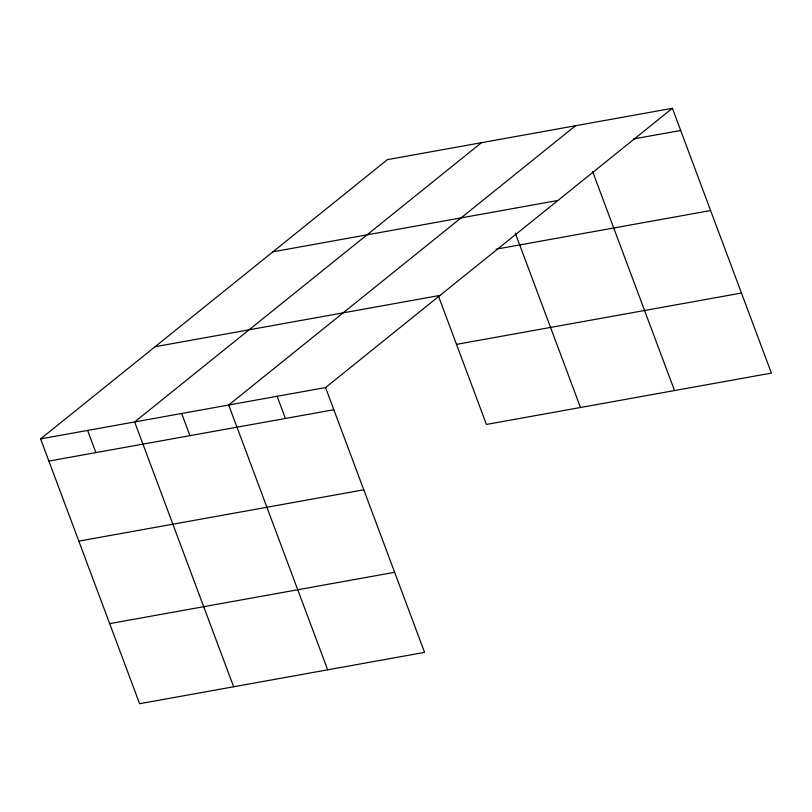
<?xml version="1.0" encoding="UTF-8"?>
<svg xmlns="http://www.w3.org/2000/svg" width="812" height="812" viewBox="0 0 812 812"><rect width="100%" height="100%" fill="white"/><g stroke="black" fill="none" stroke-linecap="round" stroke-linejoin="round"><path stroke-width="1.22" d="M672.387 108.29L325.561 387.557L424.574 652.371L139.613 703.71L40.6 438.896L387.425 159.629L672.387 108.29L771.4 373.104L486.439 424.443L438.429 296.055M481.465 142.689L134.64 421.956L233.643 686.769M575.505 125.748L228.679 405.015L327.683 669.829M633.482 138.974L680.679 130.468M272.974 251.791L557.935 200.452M496.183 249.172L710.622 210.541M155.051 346.734L440.013 295.406M456.496 344.369L741.468 293.041M40.6 438.896L325.561 387.557M48.893 461.074L333.854 409.735M78.825 541.137L363.796 489.809M109.671 623.636L394.632 572.298M592.598 171.474L674.508 390.562M515.295 233.156L580.478 407.502M277.115 396.286L285.408 418.464M181.655 413.481L189.947 435.658M87.615 430.421L95.907 452.599"/></g></svg>
